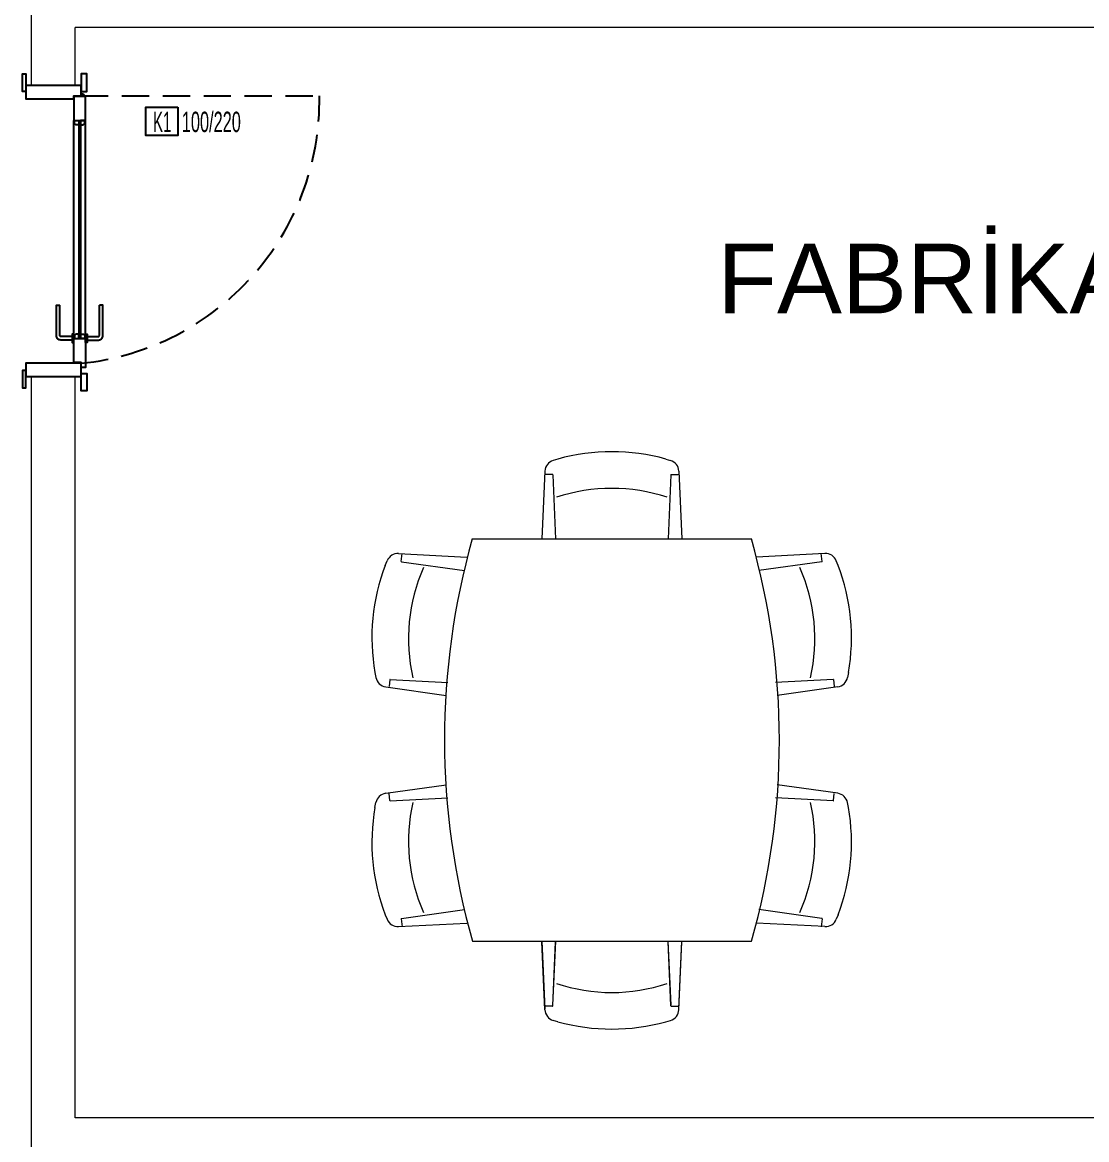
# Model space of a CAD drawing. Header units: centimetres. Extents: x 681015 to 688218, y 3995806 to 4004619.
# Drawn here: x 684197.8 to 684563.9, y 3999652.2 to 4000036.5 of the extents above; entities that cross this region are included whole.
import ezdxf
from ezdxf.enums import TextEntityAlignment as Align

# ---------------------------------------------------------------- set-up
doc = ezdxf.new("R2010")
doc.units = ezdxf.units.CM
doc.header["$LTSCALE"] = 100
doc.header["$MEASUREMENT"] = 0
doc.linetypes.add('HIDDEN2', pattern=[0.1875, 0.125, -0.0625])
doc.layers.add('0 rölöve', color=7, linetype='Continuous', true_color=0xf1380e)
doc.layers.add('DOGALGAZ', color=130, linetype='Continuous', lineweight=0)
doc.layers.add('tefriş', color=8, linetype='Continuous', lineweight=18)
for name, color, linetype in [('DUV', 4, 'Continuous'), ('kapi', 2, 'Continuous'), ('NOTASYON', 7, 'Continuous')]:
    doc.layers.add(name, color=color, linetype=linetype)
doc.styles.add('SIMPLEX', font='turkce.shx', dxfattribs={"width": 0.65, "height": 10})
doc.styles.get("Standard").update_dxf_attribs({"font": 'arial.ttf'})

# ---------------------------------------------------------------- blocks, each defined once
blk = doc.blocks.new('NOT-1')
at = {"layer": 'NOTASYON'}
blk.add_lwpolyline([(15.71, 13.8), (15.71, 0), (0, 0), (0, 13.8)], close=True, dxfattribs=at)
at = {"layer": 'NOTASYON', "style": 'SIMPLEX', "width": 0.55}
for tag, p in [('ISIM', (1.77, -1.37)), ('BOYUT', (17.74, -1.37))]:
    blk.add_attdef(tag, text='', height=10, dxfattribs=at).set_placement(p, align=Align.BOTTOM_LEFT)

msp = doc.modelspace()

# ---------------------------------------------------------------- linework, layer by layer
at = {"layer": 'DOGALGAZ'}
for p, q in [((684201.04, 4000014.71), (684201.04, 4000279.71)), ((684216.04, 4000014.71), (684216.04, 4000034.71)), ((684929.04, 4000034.71), (684216.04, 4000034.71)), ((684201.04, 3999389.71), (684201.04, 3999914.71)), ((684216.04, 3999659.71), (684216.04, 3999914.71)), ((684929.04, 3999659.71), (684216.04, 3999659.71))]:
    msp.add_line(p, q, dxfattribs=at)
at = {"layer": 'DUV', "lineweight": -2}
for p, q in [((684216.04, 4000014.71), (684201.04, 4000014.71)), ((684201.04, 3999914.71), (684216.04, 3999914.71))]:
    msp.add_line(p, q, dxfattribs=at)
at = {"layer": 'kapi'}
for points in [[(684199.04, 4000012.71), (684197.84, 4000012.71), (684197.84, 4000018.71), (684199.04, 4000018.71)], [(684218.04, 4000012.71), (684220.04, 4000012.71), (684220.04, 4000018.71), (684218.04, 4000018.71)], [(684218.04, 4000011.2), (684218.04, 4000014.71), (684199.04, 4000014.71), (684199.04, 4000010.21), (684215.54, 4000010.21), (684215.54, 4000011.2)], [(684215.54, 4000002.7), (684219.54, 4000002.7), (684219.54, 4000010.95), (684215.54, 4000010.95)], [(684215.79, 4000002.7), (684217.29, 4000002.7), (684217.29, 4000001.2), (684216.29, 4000001.2), (684215.79, 4000001.7)], [(684219.29, 4000002.7), (684217.79, 4000002.7), (684217.79, 4000001.2), (684218.79, 4000001.2), (684219.29, 4000001.7)], [(684215.54, 3999929.23), (684214.96, 3999929.23), (684214.96, 3999926.38), (684215.54, 3999926.38)], [(684215.79, 3999927.71), (684217.29, 3999927.71), (684217.29, 3999929.21), (684216.29, 3999929.21), (684215.79, 3999928.71)], [(684219.29, 3999927.71), (684217.79, 3999927.71), (684217.79, 3999929.21), (684218.79, 3999929.21), (684219.29, 3999928.71)], [(684219.54, 3999929.23), (684220.11, 3999929.23), (684220.11, 3999926.38), (684219.54, 3999926.38)], [(684215.54, 3999919.46), (684215.54, 3999927.71), (684219.54, 3999927.71), (684219.54, 3999917.71), (684218.04, 3999917.71), (684218.04, 3999919.46), (684215.54, 3999919.46)], [(684199.04, 3999914.71), (684218.04, 3999914.71), (684218.04, 3999919.21), (684199.04, 3999919.21)], [(684199.04, 3999916.71), (684197.84, 3999916.71), (684197.84, 3999910.71), (684199.04, 3999910.71)], [(684218.04, 3999915.71), (684220.04, 3999915.71), (684220.04, 3999909.71), (684218.04, 3999909.71)]]:
    msp.add_lwpolyline(points, close=True, dxfattribs=at)
at = {"layer": 'kapi', "linetype": 'HIDDEN2', "ltscale": 0.75}
msp.add_lwpolyline([(684218.04, 4000011.2), (684300.03, 4000011.2, -0.389764), (684218.04, 3999919.21)], format="xyb", dxfattribs=at)
at = {"layer": 'kapi'}
for points in [[(684215.54, 3999927.71), (684215.54, 4000002.7)], [(684217.29, 4000002.7), (684217.29, 3999927.71)], [(684217.79, 4000002.7), (684217.79, 3999927.71)], [(684219.54, 3999927.71), (684219.54, 4000002.7)]]:
    msp.add_lwpolyline(points, dxfattribs=at)
for points in [[(684214.96, 3999927.21), (684211.04, 3999927.21, -0.414214), (684209.54, 3999928.71), (684209.54, 3999939.21), (684210.74, 3999939.21)], [(684214.96, 3999928.41), (684211.04, 3999928.41, -0.414214), (684210.74, 3999928.71), (684210.74, 3999939.21)], [(684220.11, 3999928.41), (684224.04, 3999928.41, 0.414214), (684224.34, 3999928.71), (684224.34, 3999939.21)], [(684220.11, 3999927.21), (684224.04, 3999927.21, 0.414214), (684225.54, 3999928.71), (684225.54, 3999939.21), (684224.34, 3999939.21)]]:
    msp.add_lwpolyline(points, format="xyb", dxfattribs=at)
msp.add_circle((684218.58, 4000011.44), 0.484, dxfattribs=at)
at = {"layer": 'tefriş', "color": 252}
for p, q in [((684382.09, 3999886.27), (684380.46, 3999885.79)), ((684419.15, 3999886.27), (684420.79, 3999885.79)), ((684377.59, 3999882.13), (684376.56, 3999858.8)), ((684380.21, 3999880.93), (684377.44, 3999880.93)), ((684380.31, 3999880.83), (684381.28, 3999858.8)), ((684420.94, 3999880.83), (684419.96, 3999858.8)), ((684421.04, 3999880.93), (684423.44, 3999880.93)), ((684423.65, 3999882.13), (684424.69, 3999858.8)), ((684352.62, 3999858.8), (684448.62, 3999858.8)), ((684327.25, 3999853.78), (684350.79, 3999852.56)), ((684328.19, 3999851.07), (684328.46, 3999853.82)), ((684473.88, 3999853.78), (684450.34, 3999852.56)), ((684472.94, 3999851.07), (684472.67, 3999853.82)), ((684322.69, 3999849.7), (684323.33, 3999851.28)), ((684328.28, 3999850.96), (684349.94, 3999847.89)), ((684472.85, 3999850.96), (684451.19, 3999847.89)), ((684478.44, 3999849.7), (684477.8, 3999851.28)), ((684319.13, 3999812.81), (684319.46, 3999811.14)), ((684324.27, 3999810.42), (684324.04, 3999808.04)), ((684324.37, 3999810.51), (684344.21, 3999809.48)), ((684476.76, 3999810.51), (684456.92, 3999809.48)), ((684476.86, 3999810.42), (684477.09, 3999808.04)), ((684482, 3999812.81), (684481.67, 3999811.14)), ((684322.82, 3999807.93), (684343.68, 3999804.98)), ((684478.31, 3999807.93), (684457.45, 3999804.98)), ((684322.82, 3999771.33), (684343.68, 3999774.28)), ((684478.31, 3999771.33), (684457.45, 3999774.28)), ((684319.13, 3999766.46), (684319.46, 3999768.13)), ((684324.27, 3999768.85), (684324.04, 3999771.23)), ((684324.37, 3999768.76), (684344.21, 3999769.79)), ((684476.76, 3999768.76), (684456.92, 3999769.79)), ((684476.86, 3999768.85), (684477.09, 3999771.23)), ((684482, 3999766.46), (684481.67, 3999768.13)), ((684322.69, 3999729.57), (684323.33, 3999727.99)), ((684328.28, 3999728.31), (684349.94, 3999731.38)), ((684472.85, 3999728.31), (684451.19, 3999731.38)), ((684478.44, 3999729.57), (684477.8, 3999727.99)), ((684327.25, 3999725.49), (684350.79, 3999726.71)), ((684328.19, 3999728.2), (684328.46, 3999725.45)), ((684473.88, 3999725.49), (684450.34, 3999726.71)), ((684472.94, 3999728.2), (684472.67, 3999725.45)), ((684352.67, 3999720.48), (684448.67, 3999720.48)), ((684377.59, 3999696.9), (684376.56, 3999720.23)), ((684377.64, 3999697.15), (684376.6, 3999720.48)), ((684380.31, 3999698.19), (684381.28, 3999720.23)), ((684380.35, 3999698.44), (684381.33, 3999720.48)), ((684420.94, 3999698.19), (684419.96, 3999720.23)), ((684420.98, 3999698.44), (684420.01, 3999720.48)), ((684423.65, 3999696.9), (684424.69, 3999720.23)), ((684423.69, 3999697.15), (684424.73, 3999720.48)), ((684380.21, 3999698.1), (684377.44, 3999698.1)), ((684421.04, 3999698.1), (684423.44, 3999698.1)), ((684382.09, 3999692.76), (684380.46, 3999693.24)), ((684419.15, 3999692.76), (684420.79, 3999693.24))]:
    msp.add_line(p, q, dxfattribs=at)
for centre, radius, start, end in [((684400.62, 3999819.57), 69.23, 74.4748, 105.5252), ((684381.59, 3999881.95), 4, 106.4199, 177.4596), ((684419.66, 3999881.95), 4, 2.5404, 73.5801), ((684380.21, 3999880.83), 0.1, 2.5404, 90), ((684421.04, 3999880.83), 0.1, 90, 177.4596), ((684400.61, 3999816.03), 60.17, 71.5812, 108.4188), ((684596.95, 3999789.71), 253.91, 164.2117, 195.823), ((684596.95, 3999789.71), 253.91, 164.2117, 195.823), ((684204.34, 3999789.56), 253.91, 344.2117, 15.823), ((684327.04, 3999849.79), 4, 87.0288, 158.0685), ((684474.09, 3999849.79), 4, 21.9315, 92.9712), ((684387.31, 3999824.85), 69.23, 158.9632, 190.0136), ((684328.29, 3999851.06), 0.1, 174.4884, 261.948), ((684390.83, 3999824.52), 60.17, 156.0697, 192.9072), ((684410.3, 3999824.52), 60.17, 347.0928, 23.9303), ((684472.84, 3999851.06), 0.1, 278.052, 5.5116), ((684413.82, 3999824.85), 69.23, 349.9864, 21.0368), ((684323.38, 3999811.9), 4, 190.9083, 261.948), ((684324.37, 3999810.41), 0.1, 87.0288, 174.4884), ((684476.76, 3999810.41), 0.1, 5.5116, 92.9712), ((684477.75, 3999811.9), 4, 278.052, 349.0917), ((684323.38, 3999767.37), 4, 98.052, 169.0917), ((684324.37, 3999768.86), 0.1, 185.5116, 272.9712), ((684390.83, 3999754.75), 60.17, 167.0928, 203.9303), ((684410.3, 3999754.75), 60.17, 336.0697, 12.9072), ((684476.76, 3999768.86), 0.1, 267.0288, 354.4884), ((684477.75, 3999767.37), 4, 10.9083, 81.948), ((684387.31, 3999754.42), 69.23, 169.9864, 201.0368), ((684413.82, 3999754.42), 69.23, 338.9632, 10.0136), ((684327.04, 3999729.48), 4, 201.9315, 272.9712), ((684328.29, 3999728.21), 0.1, 98.052, 185.5116), ((684472.84, 3999728.21), 0.1, 354.4884, 81.948), ((684474.09, 3999729.48), 4, 267.0288, 338.0685), ((684400.61, 3999762.99), 60.17, 251.5812, 288.4188), ((684381.59, 3999697.07), 4, 182.5404, 253.5801), ((684380.21, 3999698.2), 0.1, 270, 357.4596), ((684419.66, 3999697.07), 4, 286.4199, 357.4596), ((684421.04, 3999698.2), 0.1, 182.5404, 270), ((684400.62, 3999759.46), 69.23, 254.4748, 285.5252)]:
    msp.add_arc(centre, radius, start, end, dxfattribs=at)

# ---------------------------------------------------------------- block references
at = {"layer": 'NOTASYON'}
ref = msp.add_blockref('NOT-1', (684240.28, 3999997.59), dxfattribs=dict(at, xscale=0.7000000001862645, yscale=0.7000000001862645, zscale=0.7000000001862645))
ref.add_attrib('BOYUT', '100/220', dxfattribs={"height": 7, "style": 'SIMPLEX', "width": 0.6}).set_placement((684252.7, 3999996.63), align=Align.BOTTOM_LEFT)
ref.add_attrib('ISIM', 'K1', dxfattribs={"height": 7, "style": 'SIMPLEX', "width": 0.55}).set_placement((684242.8, 3999996.63), align=Align.BOTTOM_LEFT)

# ---------------------------------------------------------------- texts
at = {"layer": '0 rölöve', "color": 252}
msp.add_text('FABRİKA MÜDÜRÜ', height=24, dxfattribs=at).set_placement((684436.93, 3999936.36))

doc.saveas('drawing.dxf')
